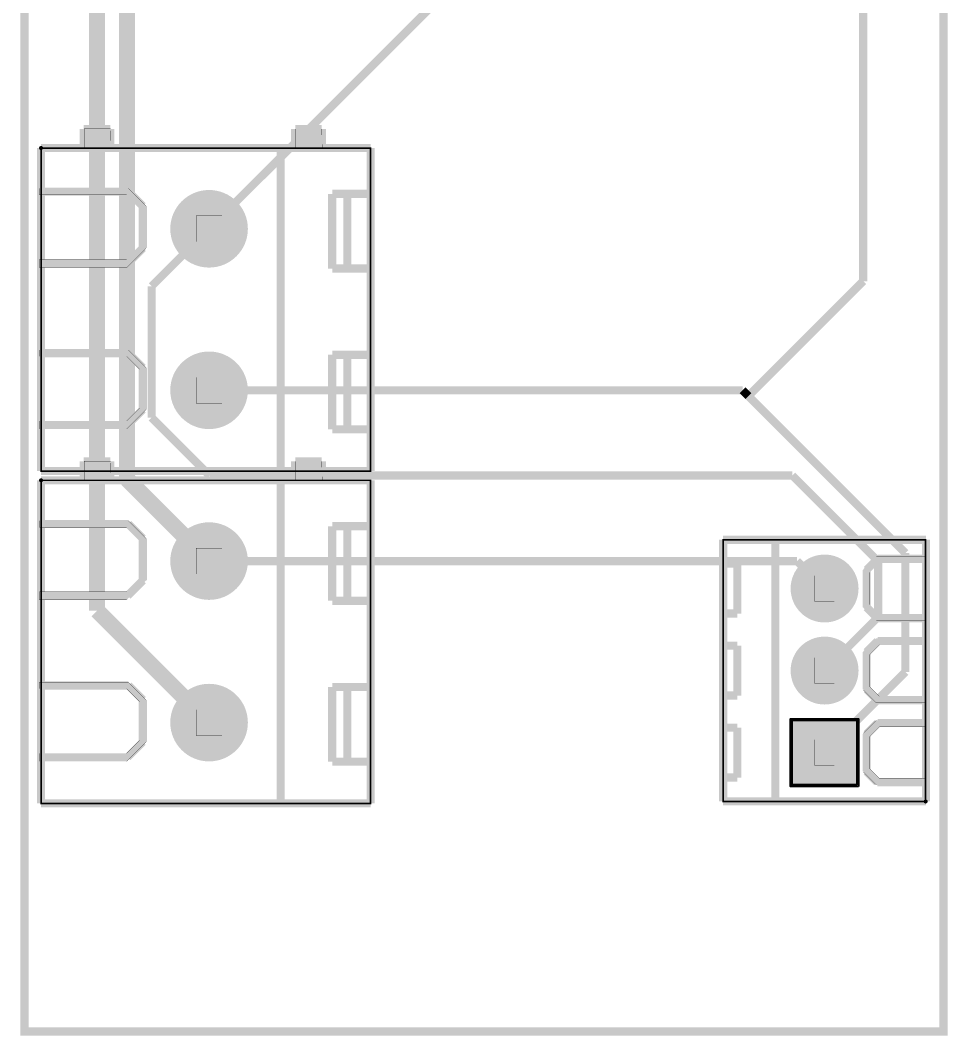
# Model space of a CAD drawing. Header units: millimetres. Extents: x -2.2 to 26.5, y 37.2 to 100.1.
# Drawn here: x -2.16 to 26.54, y 37.21 to 68.64 of the extents above; entities that cross this region are included whole.
import ezdxf

# ---------------------------------------------------------------- set-up
doc = ezdxf.new("R2010")
doc.units = ezdxf.units.MM
doc.header["$MEASUREMENT"] = 0
for name, color, linetype, true_color in [('Board-Outline-Layer', 7, 'Continuous', 0xff00ff), ('Bottom-Layer', 7, 'Continuous', 0x0000ff), ('Bottom-Paste-Mask-Layer', 7, 'Continuous', 0x800000), ('Bottom-Solder-Mask-Layer', 7, 'Continuous', 0xaa00ff), ('Component-Marking-Layer', 7, 'Continuous', 0x66ffcc), ('Component-Shape-Layer', 7, 'Continuous', 0x00cccc), ('Document-Layer', 7, 'Continuous', 0xffffff), ('Hole-Layer', 7, 'Continuous', 0x222222), ('Multi-Layer', 7, 'Continuous', 0xc0c0c0), ('Pin-Soldering-Layer', 7, 'Continuous', 0xcc9999), ('Top-Layer', 7, 'Continuous', 0xff0000), ('Top-Paste-Mask-Layer', 7, 'Continuous', 0x808080), ('Top-Silkscreen-Layer', 7, 'Continuous', 0xffcc00), ('Top-Solder-Mask-Layer', 7, 'Continuous', 0x800080)]:
    doc.layers.add(name, color=color, linetype=linetype, true_color=true_color)

msp = doc.modelspace()

# ---------------------------------------------------------------- hatches: boundary and pattern name
at = {"layer": 'Bottom-Layer'}
for points in [[(2.533, 62.19, 1), (4.833, 62.19, 1)], [(2.533, 62.19, 1), (4.833, 62.19, 1)], [(2.533, 57.19, 1), (4.833, 57.19, 1)], [(2.533, 57.19, 1), (4.833, 57.19, 1)], [(2.533, 51.903, 1), (4.833, 51.903, 1)], [(2.533, 51.903, 1), (4.833, 51.903, 1)], [(21.733, 51.054, 1), (23.733, 51.054, 1)], [(21.733, 51.054, 1), (23.733, 51.054, 1)], [(21.733, 48.514, 1), (23.733, 48.514, 1)], [(21.733, 48.514, 1), (23.733, 48.514, 1)], [(2.533, 46.903, 1), (4.833, 46.903, 1)], [(2.533, 46.903, 1), (4.833, 46.903, 1)], [(23.733, 44.974), (21.733, 44.974), (21.733, 46.974), (23.733, 46.974)]]:
    msp.add_hatch(color=256, dxfattribs=at).paths.add_polyline_path(points)
at = {"layer": 'Bottom-Paste-Mask-Layer'}
for points in [[(2.533, 62.19, 1), (4.833, 62.19, 1)], [(2.533, 62.19, 1), (4.833, 62.19, 1)], [(2.533, 57.19, 1), (4.833, 57.19, 1)], [(2.533, 57.19, 1), (4.833, 57.19, 1)], [(2.533, 51.903, 1), (4.833, 51.903, 1)], [(2.533, 51.903, 1), (4.833, 51.903, 1)], [(21.733, 51.054, 1), (23.733, 51.054, 1)], [(21.733, 51.054, 1), (23.733, 51.054, 1)], [(21.733, 48.514, 1), (23.733, 48.514, 1)], [(21.733, 48.514, 1), (23.733, 48.514, 1)], [(2.533, 46.903, 1), (4.833, 46.903, 1)], [(2.533, 46.903, 1), (4.833, 46.903, 1)], [(23.733, 44.974), (21.733, 44.974), (21.733, 46.974), (23.733, 46.974)]]:
    msp.add_hatch(color=256, dxfattribs=at).paths.add_polyline_path(points)
at = {"layer": 'Bottom-Solder-Mask-Layer'}
for points in [[(2.482, 62.19, 1), (4.884, 62.19, 1)], [(2.482, 62.19, 1), (4.884, 62.19, 1)], [(2.482, 57.19, 1), (4.884, 57.19, 1)], [(2.482, 57.19, 1), (4.884, 57.19, 1)], [(2.482, 51.903, 1), (4.884, 51.903, 1)], [(2.482, 51.903, 1), (4.884, 51.903, 1)], [(21.682, 51.054, 1), (23.784, 51.054, 1)], [(21.682, 51.054, 1), (23.784, 51.054, 1)], [(21.682, 48.514, 1), (23.784, 48.514, 1)], [(21.682, 48.514, 1), (23.784, 48.514, 1)], [(2.482, 46.903, 1), (4.884, 46.903, 1)], [(2.482, 46.903, 1), (4.884, 46.903, 1)], [(23.784, 44.923), (21.682, 44.923), (21.682, 47.025), (23.784, 47.025)]]:
    msp.add_hatch(color=256, dxfattribs=at).paths.add_polyline_path(points)
at = {"layer": 'Component-Marking-Layer'}
for points in [[(-1.577, 64.69, 1), (-1.457, 64.69, 1)], [(-1.577, 64.69, 1), (-1.457, 64.69, 1)], [(-1.577, 54.403, 1), (-1.457, 54.403, 1)], [(-1.577, 54.403, 1), (-1.457, 54.403, 1)], [(25.801, 44.461, 1), (25.921, 44.461, 1)], [(25.801, 44.461, 1), (25.921, 44.461, 1)]]:
    msp.add_hatch(color=256, dxfattribs=at).paths.add_polyline_path(points)
at = {"layer": 'Document-Layer'}
for points in [[(0.639, 65.284), (-0.184, 65.284), (-0.184, 64.696), (0.649, 64.696)], [(7.172, 65.278), (6.35, 65.278), (6.35, 64.69), (7.183, 64.69)], [(-1.567, 63.44), (1.183, 63.44), (1.733, 62.89), (1.733, 61.59), (1.183, 61.04), (1.183, 61.04), (1.133, 60.99), (-1.567, 60.99), (-1.567, 61.24), (1.133, 61.24), (1.533, 61.64), (1.533, 62.84), (1.133, 63.24), (-1.567, 63.24)], [(-1.567, 58.44), (1.183, 58.44), (1.733, 57.89), (1.733, 56.59), (1.183, 56.04), (1.133, 55.99), (-1.567, 55.99), (-1.567, 56.24), (1.133, 56.24), (1.533, 56.64), (1.533, 57.84), (1.133, 58.24), (-1.567, 58.24)], [(0.639, 54.997), (-0.184, 54.997), (-0.184, 54.409), (0.649, 54.409)], [(7.172, 54.991), (6.35, 54.991), (6.35, 54.403), (7.183, 54.403)], [(-1.567, 53.153), (1.183, 53.153), (1.733, 52.603), (1.733, 51.303), (1.183, 50.753), (1.183, 50.753), (1.133, 50.703), (-1.567, 50.703), (-1.567, 50.953), (1.133, 50.953), (1.533, 51.353), (1.533, 52.553), (1.133, 52.953), (-1.567, 52.953)], [(25.833, 50.054), (24.333, 50.054), (23.933, 50.454), (23.933, 51.654), (24.333, 52.054), (25.833, 52.054), (25.833, 51.854), (24.433, 51.854), (24.133, 51.554), (24.133, 50.554), (24.433, 50.254), (25.833, 50.254)], [(25.833, 47.514), (24.333, 47.514), (23.933, 47.914), (23.933, 49.114), (24.333, 49.514), (25.833, 49.514), (25.833, 49.314), (24.433, 49.314), (24.133, 49.014), (24.133, 48.014), (24.433, 47.714), (25.833, 47.714)], [(-1.567, 48.153), (1.183, 48.153), (1.733, 47.603), (1.733, 46.303), (1.183, 45.753), (1.133, 45.703), (-1.567, 45.703), (-1.567, 45.953), (1.133, 45.953), (1.533, 46.353), (1.533, 47.553), (1.133, 47.953), (-1.567, 47.953)], [(25.833, 44.974), (24.333, 44.974), (23.933, 45.374), (23.933, 46.574), (24.333, 46.974), (25.833, 46.974), (25.833, 46.774), (24.433, 46.774), (24.133, 46.474), (24.133, 45.474), (24.433, 45.174), (25.833, 45.174)]]:
    msp.add_hatch(color=256, dxfattribs=at).paths.add_polyline_path(points)
at = {"layer": 'Hole-Layer'}
for points in [[(2.933, 62.19, 1), (4.433, 62.19, 1)], [(2.933, 62.19, 1), (4.433, 62.19, 1)], [(2.933, 57.19, 1), (4.433, 57.19, 1)], [(2.933, 57.19, 1), (4.433, 57.19, 1)], [(2.933, 51.903, 1), (4.433, 51.903, 1)], [(2.933, 51.903, 1), (4.433, 51.903, 1)], [(22.083, 51.054, 1), (23.383, 51.054, 1)], [(22.083, 51.054, 1), (23.383, 51.054, 1)], [(22.083, 48.514, 1), (23.383, 48.514, 1)], [(22.083, 48.514, 1), (23.383, 48.514, 1)], [(2.933, 46.903, 1), (4.433, 46.903, 1)], [(2.933, 46.903, 1), (4.433, 46.903, 1)], [(22.083, 45.974, 1), (23.383, 45.974, 1)], [(22.083, 45.974, 1), (23.383, 45.974, 1)]]:
    msp.add_hatch(color=256, dxfattribs=at).paths.add_polyline_path(points)
at = {"layer": 'Multi-Layer'}
for points in [[(2.533, 62.19, 1), (4.833, 62.19, 1)], [(2.533, 62.19, 1), (4.833, 62.19, 1)], [(2.533, 62.19, 1), (4.833, 62.19, 1)], [(2.533, 62.19, 1), (4.833, 62.19, 1)], [(2.533, 62.19, 1), (4.833, 62.19, 1)], [(2.533, 62.19, 1), (4.833, 62.19, 1)], [(2.533, 57.19, 1), (4.833, 57.19, 1)], [(2.533, 57.19, 1), (4.833, 57.19, 1)], [(2.533, 57.19, 1), (4.833, 57.19, 1)], [(2.533, 57.19, 1), (4.833, 57.19, 1)], [(2.533, 57.19, 1), (4.833, 57.19, 1)], [(2.533, 57.19, 1), (4.833, 57.19, 1)], [(2.533, 51.903, 1), (4.833, 51.903, 1)], [(2.533, 51.903, 1), (4.833, 51.903, 1)], [(2.533, 51.903, 1), (4.833, 51.903, 1)], [(2.533, 51.903, 1), (4.833, 51.903, 1)], [(2.533, 51.903, 1), (4.833, 51.903, 1)], [(2.533, 51.903, 1), (4.833, 51.903, 1)], [(21.733, 51.054, 1), (23.733, 51.054, 1)], [(21.733, 51.054, 1), (23.733, 51.054, 1)], [(21.733, 51.054, 1), (23.733, 51.054, 1)], [(21.733, 51.054, 1), (23.733, 51.054, 1)], [(21.733, 51.054, 1), (23.733, 51.054, 1)], [(21.733, 51.054, 1), (23.733, 51.054, 1)], [(21.733, 48.514, 1), (23.733, 48.514, 1)], [(21.733, 48.514, 1), (23.733, 48.514, 1)], [(21.733, 48.514, 1), (23.733, 48.514, 1)], [(21.733, 48.514, 1), (23.733, 48.514, 1)], [(21.733, 48.514, 1), (23.733, 48.514, 1)], [(21.733, 48.514, 1), (23.733, 48.514, 1)], [(2.533, 46.903, 1), (4.833, 46.903, 1)], [(2.533, 46.903, 1), (4.833, 46.903, 1)], [(2.533, 46.903, 1), (4.833, 46.903, 1)], [(2.533, 46.903, 1), (4.833, 46.903, 1)], [(2.533, 46.903, 1), (4.833, 46.903, 1)], [(2.533, 46.903, 1), (4.833, 46.903, 1)], [(23.733, 44.974), (21.733, 44.974), (21.733, 46.974), (23.733, 46.974)], [(23.733, 44.974), (21.733, 44.974), (21.733, 46.974), (23.733, 46.974)], [(23.733, 44.974), (21.733, 44.974), (21.733, 46.974), (23.733, 46.974)]]:
    msp.add_hatch(color=256, dxfattribs=at).paths.add_polyline_path(points)
at = {"layer": 'Pin-Soldering-Layer'}
for points in [[(4.083, 62.59), (4.083, 61.79), (3.283, 61.79), (3.283, 62.59)], [(4.083, 57.59), (4.083, 56.79), (3.283, 56.79), (3.283, 57.59)], [(4.083, 52.303), (4.083, 51.503), (3.283, 51.503), (3.283, 52.303)], [(22.433, 50.654), (22.433, 51.454), (23.033, 51.454), (23.033, 50.654)], [(22.433, 48.114), (22.433, 48.914), (23.033, 48.914), (23.033, 48.114)], [(4.083, 47.303), (4.083, 46.503), (3.283, 46.503), (3.283, 47.303)], [(22.433, 45.574), (22.433, 46.374), (23.033, 46.374), (23.033, 45.574)]]:
    msp.add_hatch(color=256, dxfattribs=at).paths.add_polyline_path(points)
at = {"layer": 'Top-Layer'}
for points in [[(2.533, 62.19, 1), (4.833, 62.19, 1)], [(2.533, 62.19, 1), (4.833, 62.19, 1)], [(2.533, 57.19, 1), (4.833, 57.19, 1)], [(2.533, 57.19, 1), (4.833, 57.19, 1)], [(2.533, 51.903, 1), (4.833, 51.903, 1)], [(2.533, 51.903, 1), (4.833, 51.903, 1)], [(21.733, 51.054, 1), (23.733, 51.054, 1)], [(21.733, 51.054, 1), (23.733, 51.054, 1)], [(21.733, 48.514, 1), (23.733, 48.514, 1)], [(21.733, 48.514, 1), (23.733, 48.514, 1)], [(2.533, 46.903, 1), (4.833, 46.903, 1)], [(2.533, 46.903, 1), (4.833, 46.903, 1)], [(23.733, 44.974), (21.733, 44.974), (21.733, 46.974), (23.733, 46.974)]]:
    msp.add_hatch(color=256, dxfattribs=at).paths.add_polyline_path(points)
at = {"layer": 'Top-Paste-Mask-Layer'}
for points in [[(2.533, 62.19, 1), (4.833, 62.19, 1)], [(2.533, 62.19, 1), (4.833, 62.19, 1)], [(2.533, 57.19, 1), (4.833, 57.19, 1)], [(2.533, 57.19, 1), (4.833, 57.19, 1)], [(2.533, 51.903, 1), (4.833, 51.903, 1)], [(2.533, 51.903, 1), (4.833, 51.903, 1)], [(21.733, 51.054, 1), (23.733, 51.054, 1)], [(21.733, 51.054, 1), (23.733, 51.054, 1)], [(21.733, 48.514, 1), (23.733, 48.514, 1)], [(21.733, 48.514, 1), (23.733, 48.514, 1)], [(2.533, 46.903, 1), (4.833, 46.903, 1)], [(2.533, 46.903, 1), (4.833, 46.903, 1)], [(23.733, 44.974), (21.733, 44.974), (21.733, 46.974), (23.733, 46.974)]]:
    msp.add_hatch(color=256, dxfattribs=at).paths.add_polyline_path(points)
at = {"layer": 'Top-Silkscreen-Layer'}
for points in [[(0.639, 65.284), (-0.183, 65.284), (-0.183, 64.696), (0.65, 64.696)], [(7.172, 65.278), (6.223, 65.278), (6.223, 65.278), (6.35, 65.278), (6.35, 65.278)], [(7.172, 65.278), (6.35, 65.278), (6.35, 64.69), (7.183, 64.69)], [(0.639, 54.997), (-0.183, 54.997), (-0.183, 54.409), (0.65, 54.409)], [(7.172, 54.991), (6.223, 54.991), (6.223, 54.991), (6.35, 54.991), (6.35, 54.991)], [(7.172, 54.991), (6.35, 54.991), (6.35, 54.403), (7.183, 54.403)]]:
    msp.add_hatch(color=256, dxfattribs=at).paths.add_polyline_path(points)
at = {"layer": 'Top-Solder-Mask-Layer'}
for points in [[(2.482, 62.19, 1), (4.884, 62.19, 1)], [(2.482, 62.19, 1), (4.884, 62.19, 1)], [(2.482, 57.19, 1), (4.884, 57.19, 1)], [(2.482, 57.19, 1), (4.884, 57.19, 1)], [(2.482, 51.903, 1), (4.884, 51.903, 1)], [(2.482, 51.903, 1), (4.884, 51.903, 1)], [(21.682, 51.054, 1), (23.784, 51.054, 1)], [(21.682, 51.054, 1), (23.784, 51.054, 1)], [(21.682, 48.514, 1), (23.784, 48.514, 1)], [(21.682, 48.514, 1), (23.784, 48.514, 1)], [(2.482, 46.903, 1), (4.884, 46.903, 1)], [(2.482, 46.903, 1), (4.884, 46.903, 1)], [(23.784, 44.923), (21.682, 44.923), (21.682, 47.025), (23.784, 47.025)]]:
    msp.add_hatch(color=256, dxfattribs=at).paths.add_polyline_path(points)

# ---------------------------------------------------------------- linework, layer by layer
at = {"layer": 'Board-Outline-Layer', "const_width": 0.254}
msp.add_lwpolyline([(-2.032, 37.338), (-2.032, 99.949), (26.416, 99.949), (26.416, 37.338)], close=True, dxfattribs=at)
at = {"layer": 'Bottom-Layer'}
msp.add_lwpolyline([(23.733, 44.974), (21.733, 44.974), (21.733, 46.974), (23.733, 46.974)], close=True, dxfattribs=at)
at = {"layer": 'Bottom-Paste-Mask-Layer'}
msp.add_lwpolyline([(23.733, 44.974), (21.733, 44.974), (21.733, 46.974), (23.733, 46.974)], close=True, dxfattribs=at)
at = {"layer": 'Bottom-Solder-Mask-Layer'}
msp.add_lwpolyline([(23.784, 44.923), (21.682, 44.923), (21.682, 47.025), (23.784, 47.025)], close=True, dxfattribs=at)
at = {"layer": 'Component-Marking-Layer', "const_width": 0.00508}
for points in [[(-1.577, 64.69, 1), (-1.457, 64.69, 1)], [(-1.577, 54.403, 1), (-1.457, 54.403, 1)]]:
    msp.add_lwpolyline(points, format="xyb", close=True, dxfattribs=at)
msp.add_lwpolyline([(25.801, 44.461, 1), (25.921, 44.461), (25.921, 44.461, 1), (25.801, 44.461)], format="xyb", dxfattribs=at)
at = {"layer": 'Component-Shape-Layer', "const_width": 0.0508}
for points in [[(-1.517, 64.69), (8.683, 64.69), (8.683, 54.69), (-1.517, 54.69)], [(-1.517, 64.69), (8.683, 64.69), (8.683, 54.69), (-1.517, 54.69)], [(-1.517, 54.403), (8.683, 54.403), (8.683, 44.403), (-1.517, 44.403)], [(-1.517, 54.403), (8.683, 54.403), (8.683, 44.403), (-1.517, 44.403)], [(19.595, 44.465), (19.595, 52.562), (25.861, 52.562), (25.861, 44.461), (24.458, 44.461)], [(19.595, 44.465), (19.595, 52.562), (25.861, 52.562), (25.861, 44.461), (24.458, 44.461)]]:
    msp.add_lwpolyline(points, close=True, dxfattribs=at)
at = {"layer": 'Document-Layer', "const_width": 0.00508}
for points in [[(0.639, 65.284), (-0.184, 65.284), (-0.184, 64.696), (0.649, 64.696)], [(0.639, 65.284), (-0.184, 65.284), (-0.184, 64.696), (0.649, 64.696)], [(7.172, 65.278), (6.35, 65.278), (6.35, 64.69), (7.183, 64.69)], [(7.172, 65.278), (6.35, 65.278), (6.35, 64.69), (7.183, 64.69)], [(-1.567, 63.44), (1.183, 63.44), (1.733, 62.89), (1.733, 61.59), (1.183, 61.04), (1.183, 61.04), (1.133, 60.99), (-1.567, 60.99), (-1.567, 61.24), (1.133, 61.24), (1.533, 61.64), (1.533, 62.84), (1.133, 63.24), (-1.567, 63.24)], [(-1.567, 63.44), (1.183, 63.44), (1.733, 62.89), (1.733, 61.59), (1.183, 61.04), (1.183, 61.04), (1.133, 60.99), (-1.567, 60.99), (-1.567, 61.24), (1.133, 61.24), (1.533, 61.64), (1.533, 62.84), (1.133, 63.24), (-1.567, 63.24)], [(-1.567, 58.44), (1.183, 58.44), (1.733, 57.89), (1.733, 56.59), (1.183, 56.04), (1.133, 55.99), (-1.567, 55.99), (-1.567, 56.24), (1.133, 56.24), (1.533, 56.64), (1.533, 57.84), (1.133, 58.24), (-1.567, 58.24)], [(-1.567, 58.44), (1.183, 58.44), (1.733, 57.89), (1.733, 56.59), (1.183, 56.04), (1.133, 55.99), (-1.567, 55.99), (-1.567, 56.24), (1.133, 56.24), (1.533, 56.64), (1.533, 57.84), (1.133, 58.24), (-1.567, 58.24)], [(0.639, 54.997), (-0.184, 54.997), (-0.184, 54.409), (0.649, 54.409)], [(0.639, 54.997), (-0.184, 54.997), (-0.184, 54.409), (0.649, 54.409)], [(7.172, 54.991), (6.35, 54.991), (6.35, 54.403), (7.183, 54.403)], [(7.172, 54.991), (6.35, 54.991), (6.35, 54.403), (7.183, 54.403)], [(-1.567, 53.153), (1.183, 53.153), (1.733, 52.603), (1.733, 51.303), (1.183, 50.753), (1.183, 50.753), (1.133, 50.703), (-1.567, 50.703), (-1.567, 50.953), (1.133, 50.953), (1.533, 51.353), (1.533, 52.553), (1.133, 52.953), (-1.567, 52.953)], [(-1.567, 53.153), (1.183, 53.153), (1.733, 52.603), (1.733, 51.303), (1.183, 50.753), (1.183, 50.753), (1.133, 50.703), (-1.567, 50.703), (-1.567, 50.953), (1.133, 50.953), (1.533, 51.353), (1.533, 52.553), (1.133, 52.953), (-1.567, 52.953)], [(25.833, 50.054), (24.333, 50.054), (23.933, 50.454), (23.933, 51.654), (24.333, 52.054), (25.833, 52.054), (25.833, 51.854), (24.433, 51.854), (24.133, 51.554), (24.133, 50.554), (24.433, 50.254), (25.833, 50.254)], [(25.833, 50.054), (24.333, 50.054), (23.933, 50.454), (23.933, 51.654), (24.333, 52.054), (25.833, 52.054), (25.833, 51.854), (24.433, 51.854), (24.133, 51.554), (24.133, 50.554), (24.433, 50.254), (25.833, 50.254)], [(25.833, 47.514), (24.333, 47.514), (23.933, 47.914), (23.933, 49.114), (24.333, 49.514), (25.833, 49.514), (25.833, 49.314), (24.433, 49.314), (24.133, 49.014), (24.133, 48.014), (24.433, 47.714), (25.833, 47.714)], [(25.833, 47.514), (24.333, 47.514), (23.933, 47.914), (23.933, 49.114), (24.333, 49.514), (25.833, 49.514), (25.833, 49.314), (24.433, 49.314), (24.133, 49.014), (24.133, 48.014), (24.433, 47.714), (25.833, 47.714)], [(-1.567, 48.153), (1.183, 48.153), (1.733, 47.603), (1.733, 46.303), (1.183, 45.753), (1.133, 45.703), (-1.567, 45.703), (-1.567, 45.953), (1.133, 45.953), (1.533, 46.353), (1.533, 47.553), (1.133, 47.953), (-1.567, 47.953)], [(-1.567, 48.153), (1.183, 48.153), (1.733, 47.603), (1.733, 46.303), (1.183, 45.753), (1.133, 45.703), (-1.567, 45.703), (-1.567, 45.953), (1.133, 45.953), (1.533, 46.353), (1.533, 47.553), (1.133, 47.953), (-1.567, 47.953)], [(25.833, 44.974), (24.333, 44.974), (23.933, 45.374), (23.933, 46.574), (24.333, 46.974), (25.833, 46.974), (25.833, 46.774), (24.433, 46.774), (24.133, 46.474), (24.133, 45.474), (24.433, 45.174), (25.833, 45.174)], [(25.833, 44.974), (24.333, 44.974), (23.933, 45.374), (23.933, 46.574), (24.333, 46.974), (25.833, 46.974), (25.833, 46.774), (24.433, 46.774), (24.133, 46.474), (24.133, 45.474), (24.433, 45.174), (25.833, 45.174)]]:
    msp.add_lwpolyline(points, close=True, dxfattribs=at)
at = {"layer": 'Multi-Layer'}
msp.add_lwpolyline([(23.733, 44.974), (21.733, 44.974), (21.733, 46.974), (23.733, 46.974)], close=True, dxfattribs=at)
msp.add_lwpolyline([(23.733, 44.974), (21.733, 44.974), (21.733, 46.974), (23.733, 46.974)], close=True, dxfattribs=at)
msp.add_lwpolyline([(23.733, 44.974), (21.733, 44.974), (21.733, 46.974), (23.733, 46.974)], close=True, dxfattribs=at)
at = {"layer": 'Pin-Soldering-Layer', "const_width": 0.00508}
for points in [[(4.083, 62.59), (4.083, 61.79), (3.283, 61.79), (3.283, 62.59)], [(4.083, 62.59), (4.083, 61.79), (3.283, 61.79), (3.283, 62.59)], [(4.083, 57.59), (4.083, 56.79), (3.283, 56.79), (3.283, 57.59)], [(4.083, 57.59), (4.083, 56.79), (3.283, 56.79), (3.283, 57.59)], [(4.083, 52.303), (4.083, 51.503), (3.283, 51.503), (3.283, 52.303)], [(4.083, 52.303), (4.083, 51.503), (3.283, 51.503), (3.283, 52.303)], [(22.433, 50.654), (22.433, 51.454), (23.033, 51.454), (23.033, 50.654)], [(22.433, 50.654), (22.433, 51.454), (23.033, 51.454), (23.033, 50.654)], [(22.433, 48.114), (22.433, 48.914), (23.033, 48.914), (23.033, 48.114)], [(22.433, 48.114), (22.433, 48.914), (23.033, 48.914), (23.033, 48.114)], [(4.083, 47.303), (4.083, 46.503), (3.283, 46.503), (3.283, 47.303)], [(4.083, 47.303), (4.083, 46.503), (3.283, 46.503), (3.283, 47.303)], [(22.433, 45.574), (22.433, 46.374), (23.033, 46.374), (23.033, 45.574)], [(22.433, 45.574), (22.433, 46.374), (23.033, 46.374), (23.033, 45.574)]]:
    msp.add_lwpolyline(points, close=True, dxfattribs=at)
at = {"layer": 'Top-Layer'}
for points, const_width in [([(23.929, 60.567), (23.929, 92.444)], 0.254), ([(0.217, 81.277), (0.217, 50.369)], 0.5), ([(3.683, 62.19), (22.987, 81.494)], 0.254), ([(1.143, 79.462), (1.143, 54.443)], 0.5), ([(3.683, 62.19), (1.905, 60.412)], 0.254), ([(20.373, 57.011), (23.929, 60.567)], 0.254), ([(1.905, 60.412), (1.905, 56.348)], 0.254), ([(3.683, 57.19), (20.193, 57.19)], 0.254), ([(20.193, 57.19), (20.373, 57.011)], 0.254), ([(20.373, 57.011), (25.233, 52.15)], 0.254), ([(1.905, 56.348), (3.701, 54.552)], 0.254), ([(1.143, 54.443), (3.683, 51.903)], 0.5), ([(3.701, 54.552), (21.735, 54.552)], 0.254), ([(21.735, 54.552), (24.393, 51.894)], 0.254), ([(25.233, 52.15), (25.233, 48.474)], 0.254), ([(3.683, 51.903), (21.884, 51.903)], 0.254), ([(21.884, 51.903), (22.733, 51.054)], 0.254), ([(24.393, 51.894), (24.393, 50.174)], 0.254), ([(0.217, 50.369), (3.683, 46.903)], 0.5), ([(24.393, 50.174), (22.733, 48.514)], 0.254), ([(25.233, 48.474), (22.733, 45.974)], 0.254)]:
    msp.add_lwpolyline(points, dxfattribs=dict(at, const_width=const_width))
msp.add_lwpolyline([(23.733, 44.974), (21.733, 44.974), (21.733, 46.974), (23.733, 46.974)], close=True, dxfattribs=at)
at = {"layer": 'Top-Paste-Mask-Layer'}
msp.add_lwpolyline([(23.733, 44.974), (21.733, 44.974), (21.733, 46.974), (23.733, 46.974)], close=True, dxfattribs=at)
at = {"layer": 'Top-Silkscreen-Layer', "const_width": 0.254}
for points in [[(0.629, 65.278), (-0.194, 65.278)], [(-0.194, 65.278), (-0.194, 64.69)], [(0.629, 65.278), (-0.194, 65.278)], [(-0.194, 65.278), (-0.194, 64.69)], [(0.629, 64.69), (0.629, 65.278)], [(0.629, 64.69), (0.629, 65.278)], [(7.172, 65.278), (6.35, 65.278)], [(6.35, 65.278), (6.35, 64.69)], [(7.172, 65.278), (6.35, 65.278)], [(6.35, 65.278), (6.35, 64.69)], [(7.172, 64.69), (7.172, 65.278)], [(7.172, 64.69), (7.172, 65.278)], [(-1.517, 64.69), (-1.517, 54.69)], [(8.683, 64.69), (-1.517, 64.69)], [(-1.517, 64.69), (-1.517, 54.69)], [(8.683, 64.69), (-1.517, 64.69)], [(5.897, 64.69), (5.897, 54.69)], [(5.897, 64.69), (5.897, 54.69)], [(8.683, 64.69), (8.683, 54.69)], [(8.683, 64.69), (8.683, 54.69)], [(-1.516, 63.34), (1.184, 63.34)], [(-1.516, 63.34), (1.184, 63.34)], [(1.184, 63.34), (1.633, 62.891)], [(1.184, 63.34), (1.633, 62.891)], [(8.683, 63.27), (7.493, 63.27)], [(7.493, 63.27), (7.493, 60.96)], [(8.683, 63.27), (7.493, 63.27)], [(7.493, 63.27), (7.493, 60.96)], [(7.961, 63.27), (7.961, 60.96)], [(7.961, 63.27), (7.961, 60.96)], [(1.633, 62.891), (1.633, 61.59)], [(1.633, 62.891), (1.633, 61.59)], [(1.633, 61.59), (1.158, 61.115)], [(1.633, 61.59), (1.158, 61.115)], [(1.158, 61.115), (-1.516, 61.115)], [(1.158, 61.115), (-1.516, 61.115)], [(7.493, 60.96), (8.683, 60.96)], [(7.493, 60.96), (8.683, 60.96)], [(-1.516, 58.34), (1.184, 58.34)], [(-1.516, 58.34), (1.184, 58.34)], [(1.184, 58.34), (1.633, 57.891)], [(1.184, 58.34), (1.633, 57.891)], [(8.683, 58.291), (7.493, 58.291)], [(7.493, 58.291), (7.493, 55.982)], [(8.683, 58.291), (7.493, 58.291)], [(7.493, 58.291), (7.493, 55.982)], [(7.961, 58.291), (7.961, 55.982)], [(7.961, 58.291), (7.961, 55.982)], [(1.633, 57.891), (1.633, 56.59)], [(1.633, 57.891), (1.633, 56.59)], [(1.633, 56.59), (1.158, 56.115)], [(1.633, 56.59), (1.158, 56.115)], [(1.158, 56.115), (-1.516, 56.115)], [(1.158, 56.115), (-1.516, 56.115)], [(7.493, 55.982), (8.683, 55.982)], [(7.493, 55.982), (8.683, 55.982)], [(0.629, 54.991), (-0.194, 54.991)], [(-0.194, 54.991), (-0.194, 54.403)], [(0.629, 54.991), (-0.194, 54.991)], [(-0.194, 54.991), (-0.194, 54.403)], [(0.629, 54.403), (0.629, 54.991)], [(0.629, 54.403), (0.629, 54.991)], [(7.172, 54.991), (6.35, 54.991)], [(6.35, 54.991), (6.35, 54.403)], [(7.172, 54.991), (6.35, 54.991)], [(6.35, 54.991), (6.35, 54.403)], [(7.172, 54.403), (7.172, 54.991)], [(7.172, 54.403), (7.172, 54.991)], [(8.683, 54.69), (-1.517, 54.69)], [(8.683, 54.69), (-1.517, 54.69)], [(-1.517, 54.403), (-1.517, 44.403)], [(8.683, 54.403), (-1.517, 54.403)], [(-1.517, 54.403), (-1.517, 44.403)], [(8.683, 54.403), (-1.517, 54.403)], [(5.897, 54.403), (5.897, 44.403)], [(5.897, 54.403), (5.897, 44.403)], [(8.683, 54.403), (8.683, 44.403)], [(8.683, 54.403), (8.683, 44.403)], [(-1.516, 53.053), (1.184, 53.053)], [(-1.516, 53.053), (1.184, 53.053)], [(1.184, 53.053), (1.633, 52.604)], [(1.184, 53.053), (1.633, 52.604)], [(8.683, 52.983), (7.493, 52.983)], [(7.493, 52.983), (7.493, 50.673)], [(8.683, 52.983), (7.493, 52.983)], [(7.493, 52.983), (7.493, 50.673)], [(7.961, 52.983), (7.961, 50.673)], [(7.961, 52.983), (7.961, 50.673)], [(1.633, 52.604), (1.633, 51.303)], [(1.633, 52.604), (1.633, 51.303)], [(19.593, 44.464), (19.593, 52.564)], [(19.593, 52.564), (25.873, 52.564)], [(19.593, 44.464), (19.593, 52.564)], [(19.593, 52.564), (25.873, 52.564)], [(21.208, 44.464), (21.208, 52.564)], [(21.208, 44.464), (21.208, 52.564)], [(25.873, 44.464), (25.873, 52.564)], [(25.873, 44.464), (25.873, 52.564)], [(20.033, 51.824), (19.594, 51.824)], [(20.033, 51.824), (19.594, 51.824)], [(20.033, 50.279), (20.033, 51.824)], [(20.033, 50.279), (20.033, 51.824)], [(24.034, 51.63), (24.374, 51.971)], [(24.034, 51.63), (24.374, 51.971)], [(24.374, 51.971), (25.872, 51.971)], [(24.374, 51.971), (25.872, 51.971)], [(24.034, 50.47), (24.034, 51.63)], [(24.034, 50.47), (24.034, 51.63)], [(1.633, 51.303), (1.158, 50.828)], [(1.633, 51.303), (1.158, 50.828)], [(1.158, 50.828), (-1.516, 50.828)], [(1.158, 50.828), (-1.516, 50.828)], [(7.493, 50.673), (8.683, 50.673)], [(7.493, 50.673), (8.683, 50.673)], [(19.594, 50.279), (20.033, 50.279)], [(19.594, 50.279), (20.033, 50.279)], [(24.366, 50.137), (24.034, 50.47)], [(24.366, 50.137), (24.034, 50.47)], [(25.872, 50.137), (24.366, 50.137)], [(25.872, 50.137), (24.366, 50.137)], [(20.033, 49.284), (19.594, 49.284)], [(20.033, 49.284), (19.594, 49.284)], [(20.033, 47.739), (20.033, 49.284)], [(20.033, 47.739), (20.033, 49.284)], [(24.034, 49.09), (24.374, 49.431)], [(24.034, 49.09), (24.374, 49.431)], [(24.374, 49.431), (25.872, 49.431)], [(24.374, 49.431), (25.872, 49.431)], [(24.034, 47.93), (24.034, 49.09)], [(24.034, 47.93), (24.034, 49.09)], [(-1.516, 48.053), (1.184, 48.053)], [(-1.516, 48.053), (1.184, 48.053)], [(1.184, 48.053), (1.633, 47.604)], [(1.184, 48.053), (1.633, 47.604)], [(8.683, 48.004), (7.493, 48.004)], [(7.493, 48.004), (7.493, 45.695)], [(8.683, 48.004), (7.493, 48.004)], [(7.493, 48.004), (7.493, 45.695)], [(7.961, 48.004), (7.961, 45.695)], [(7.961, 48.004), (7.961, 45.695)], [(19.594, 47.739), (20.033, 47.739)], [(19.594, 47.739), (20.033, 47.739)], [(24.366, 47.597), (24.034, 47.93)], [(24.366, 47.597), (24.034, 47.93)], [(1.633, 47.604), (1.633, 46.303)], [(1.633, 47.604), (1.633, 46.303)], [(25.872, 47.597), (24.366, 47.597)], [(25.872, 47.597), (24.366, 47.597)], [(20.033, 46.746), (19.594, 46.746)], [(20.033, 46.746), (19.594, 46.746)], [(20.033, 45.202), (20.033, 46.746)], [(20.033, 45.202), (20.033, 46.746)], [(24.034, 46.55), (24.374, 46.891)], [(24.034, 46.55), (24.374, 46.891)], [(24.374, 46.891), (25.872, 46.891)], [(24.374, 46.891), (25.872, 46.891)], [(24.034, 45.39), (24.034, 46.55)], [(24.034, 45.39), (24.034, 46.55)], [(1.633, 46.303), (1.158, 45.828)], [(1.633, 46.303), (1.158, 45.828)], [(1.158, 45.828), (-1.516, 45.828)], [(1.158, 45.828), (-1.516, 45.828)], [(7.493, 45.695), (8.683, 45.695)], [(7.493, 45.695), (8.683, 45.695)], [(19.594, 45.202), (20.033, 45.202)], [(19.594, 45.202), (20.033, 45.202)], [(24.366, 45.057), (24.034, 45.39)], [(24.366, 45.057), (24.034, 45.39)], [(25.872, 45.057), (24.366, 45.057)], [(25.872, 45.057), (24.366, 45.057)], [(8.683, 44.403), (-1.517, 44.403)], [(8.683, 44.403), (-1.517, 44.403)], [(19.593, 44.464), (25.873, 44.464)], [(19.593, 44.464), (25.873, 44.464)]]:
    msp.add_lwpolyline(points, dxfattribs=at)
at = {"layer": 'Top-Silkscreen-Layer', "const_width": 0.00508}
for points in [[(0.639, 65.284), (-0.183, 65.284), (-0.183, 64.696), (0.65, 64.696)], [(0.639, 65.284), (-0.183, 65.284), (-0.183, 64.696), (0.65, 64.696)], [(7.172, 65.278), (6.223, 65.278), (6.223, 65.278), (6.35, 65.278), (6.35, 65.278)], [(7.172, 65.278), (6.223, 65.278), (6.223, 65.278), (6.35, 65.278), (6.35, 65.278)], [(7.172, 65.278), (6.35, 65.278), (6.35, 64.69), (7.183, 64.69)], [(7.172, 65.278), (6.35, 65.278), (6.35, 64.69), (7.183, 64.69)], [(0.639, 54.997), (-0.183, 54.997), (-0.183, 54.409), (0.65, 54.409)], [(0.639, 54.997), (-0.183, 54.997), (-0.183, 54.409), (0.65, 54.409)], [(7.172, 54.991), (6.223, 54.991), (6.223, 54.991), (6.35, 54.991), (6.35, 54.991)], [(7.172, 54.991), (6.223, 54.991), (6.223, 54.991), (6.35, 54.991), (6.35, 54.991)], [(7.172, 54.991), (6.35, 54.991), (6.35, 54.403), (7.183, 54.403)], [(7.172, 54.991), (6.35, 54.991), (6.35, 54.403), (7.183, 54.403)]]:
    msp.add_lwpolyline(points, close=True, dxfattribs=at)
at = {"layer": 'Top-Solder-Mask-Layer'}
msp.add_lwpolyline([(23.784, 44.923), (21.682, 44.923), (21.682, 47.025), (23.784, 47.025)], close=True, dxfattribs=at)

doc.saveas('drawing.dxf')
